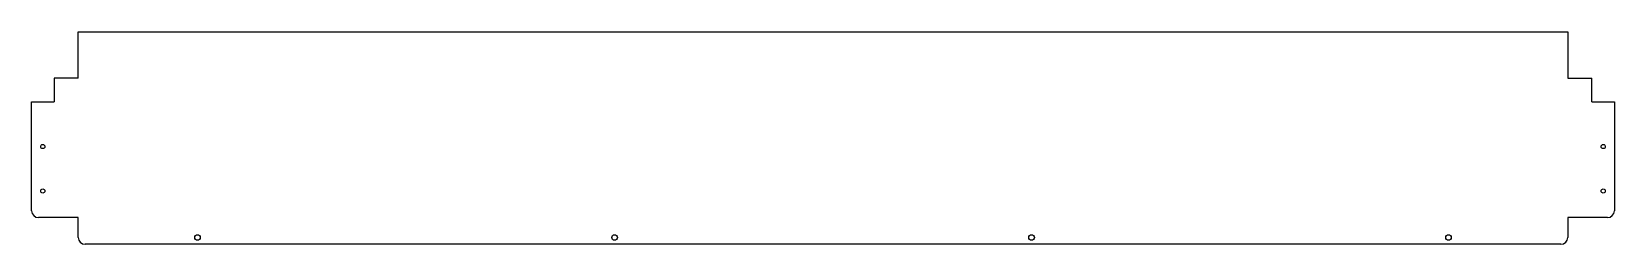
# Model space of a CAD drawing. Header units: millimetres. Extents: x 0 to 1139, y 0 to 153.
import ezdxf

# ---------------------------------------------------------------- set-up
doc = ezdxf.new("R2010")
doc.units = ezdxf.units.MM

msp = doc.modelspace()

# ---------------------------------------------------------------- linework, layer by layer
at = {"color": 7, "linetype": 'Continuous', "lineweight": 25}
for p, q in [((33.5, 119.4), (33.5, 152.9)), ((33.5, 152.9), (1105.2, 152.9)), ((1105.2, 152.9), (1105.2, 119.4)), ((16.2, 119.4), (16.2, 102.4)), ((33.5, 119.4), (16.2, 119.4)), ((1105.2, 119.4), (1122.5, 119.4)), ((1122.5, 102.4), (1122.5, 119.4)), ((0, 24.2), (0, 102.4)), ((0, 102.4), (16.2, 102.4)), ((1122.5, 102.4), (1138.7, 102.4)), ((1138.7, 102.4), (1138.7, 24.2)), ((33.5, 19.2), (5, 19.2)), ((33.5, 5), (33.5, 19.2)), ((1133.7, 19.2), (1105.2, 19.2)), ((1105.2, 19.2), (1105.2, 5)), ((1100.2, 0), (38.5, 0))]:
    msp.add_line(p, q, dxfattribs=at)
for centre, radius in [((8, 70.3), 1.5), ((1130.7, 70.3), 1.5), ((8, 38.3), 1.5), ((1130.7, 38.3), 1.5), ((119.3, 4.9), 2), ((419.4, 4.9), 2), ((719.4, 4.9), 2), ((1019.4, 4.9), 2)]:
    msp.add_circle(centre, radius, dxfattribs=at)
for centre, start, end in [((5, 24.2), 180, 270), ((1133.7, 24.2), 270, 0), ((38.5, 5), 180, 270), ((1100.2, 5), 270, 0)]:
    msp.add_arc(centre, 5, start, end, dxfattribs=at)

doc.saveas('drawing.dxf')
